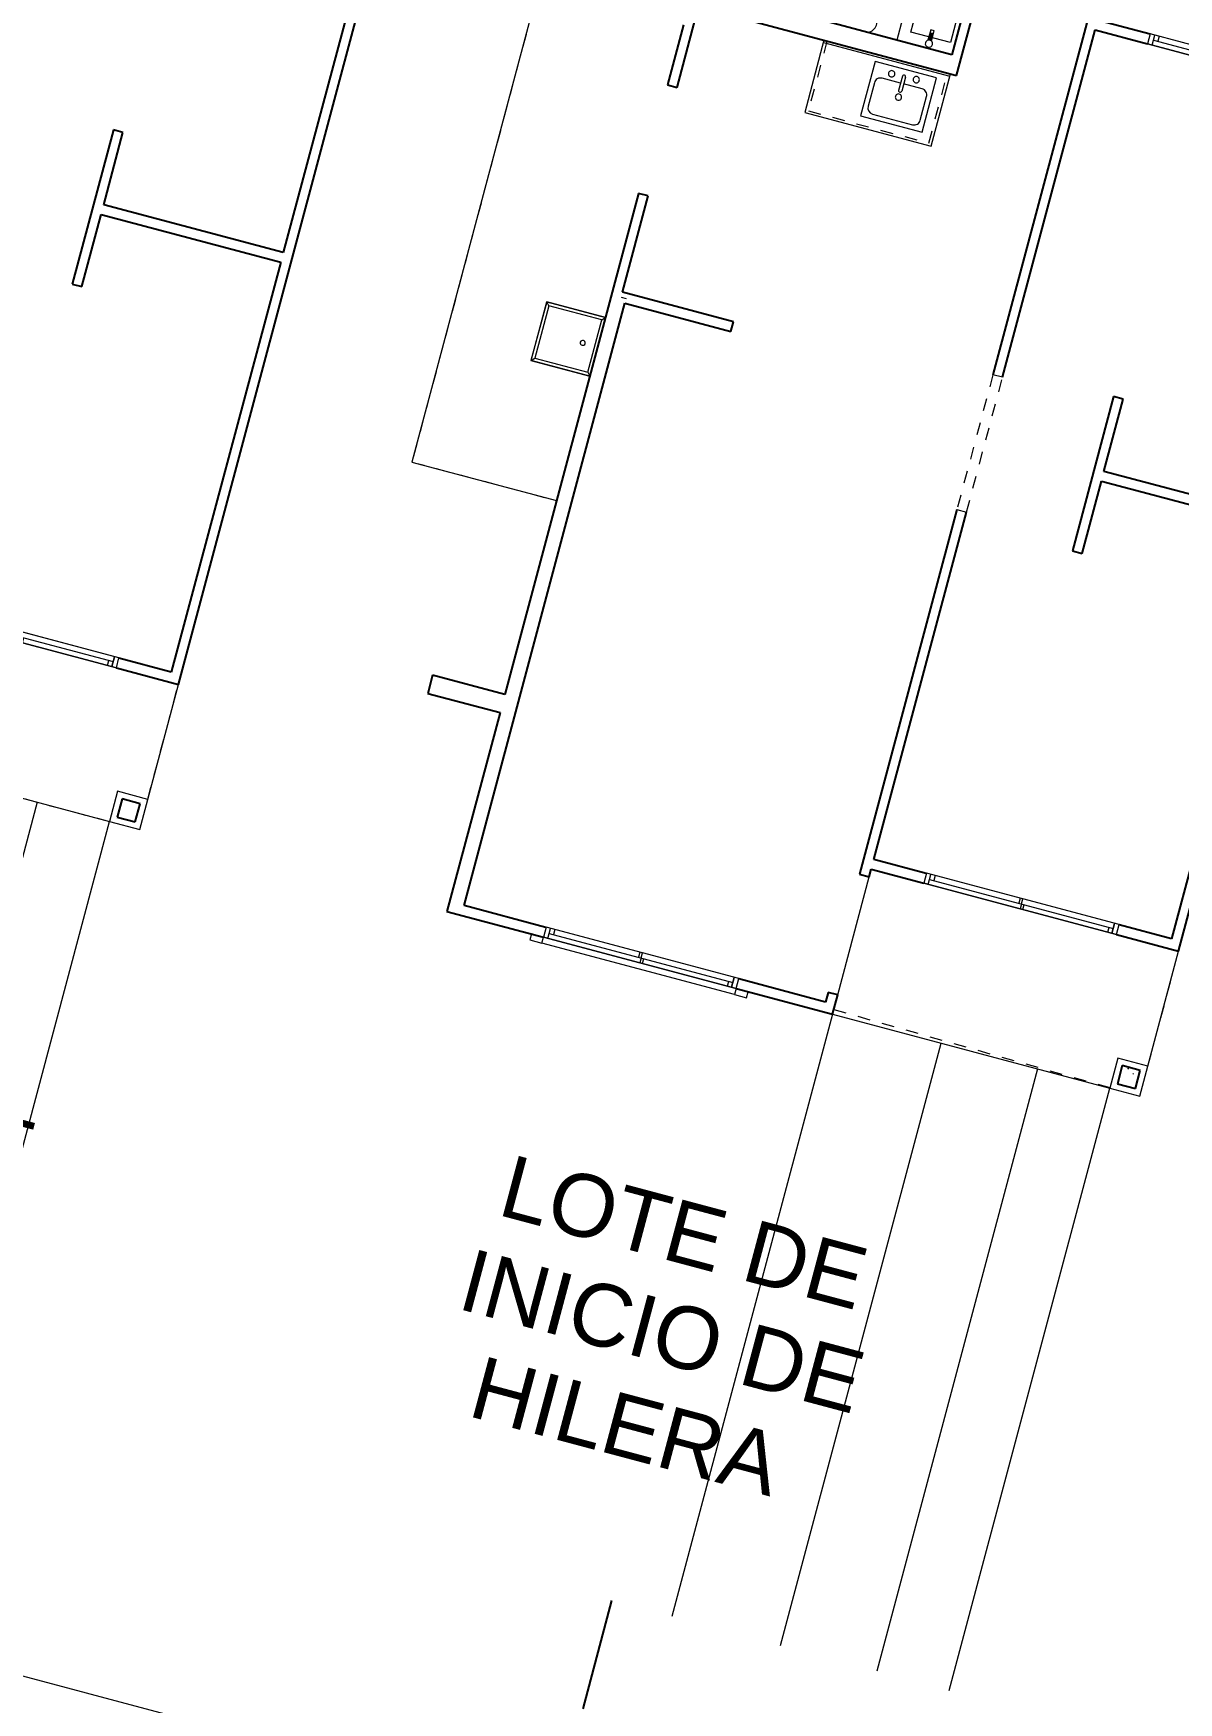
# Model space of a CAD drawing. Header units: metres. Extents: x 689715 to 690980, y 1005284 to 1006835.
# Drawn here: x 690693.04 to 690702.22, y 1005571.6 to 1005584.99 of the extents above; entities that cross this region are included whole.
import ezdxf

# ---------------------------------------------------------------- set-up
doc = ezdxf.new("R2010")
doc.units = ezdxf.units.M
doc.linetypes.add('Dash', pattern=[0.006, 0.003, -0.003])
doc.linetypes.add('Overhead', pattern=[0.00396875, 0.00238125, -0.0015875])
for name, color, linetype, lineweight in [('A-AREA', 250, 'Dash', 9), ('A-COLS', 52, 'Continuous', 9), ('A-DETL-GENF', 92, 'Continuous', 9), ('A-DETL-MEDM', 33, 'Continuous', 18), ('A-FLOR', 250, 'Continuous', 9), ('A-GENM', 13, 'Continuous', 9), ('A-GLAZ', 151, 'Continuous', 9), ('A-WALL', 250, 'Continuous', 9), ('G-ANNO-TEXT', 2, 'Continuous', 9), ('P-SANR-FIXT', 250, 'Continuous', 9), ('Q-CASE', 31, 'Continuous', 9), ('X1$0$A-FLOR', 250, 'Continuous', 9)]:
    doc.layers.add(name, color=color, linetype=linetype, lineweight=lineweight)
doc.layers.add('A-BLDG', color=7, linetype='Continuous')
doc.layers.add('C-CALLE-ACERA', color=8, linetype='Continuous')
doc.styles.add('ARIAL', font='arial.ttf')

# ---------------------------------------------------------------- blocks, each defined once
blk = doc.blocks.new('FRESNO B')
at = {"layer": 'A-FLOR', "color": 141}
blk.add_line((-8.881784197001252e-14, 5.249999999999986), (-8.881784197001252e-14, 6.204096295797726), dxfattribs=at)
blk = doc.blocks.new('Window-Sliding - VENTANA DE 1_60 X 1_20-675561-PLANO CLAVE')
at = {"layer": 'A-GLAZ'}
for p, q in [((0.8003658304546725, 0.03999999999999999), (-0.7996341695453272, 0.03999999999999999)), ((-0.7996341695453272, 0.03999999999999999), (-0.7996341695453272, -0.04254999999902379)), ((-0.7996341695453272, 0.04000000000097636), (0.8003658304546725, 0.04000000000097636)), ((-0.7615341697799087, -0.04254999999902379), (-0.7615341697799087, 0.04000000000097636)), ((-0.7615341697799087, 0.04000000000097636), (-0.7615341697799087, -0.04254999999902379)), ((-0.7266091695452884, 0.04000000000097636), (-0.7266091695452884, -0.001274999999028649)), ((-0.02185916954532734, 0.04000000000097636), (-0.02185916954532734, -0.001274999999028649)), ((0.000365830454672653, -0.001274999999028649), (0.000365830454672653, 0.04000000000097636)), ((0.7622658304671645, 0.04000000000097636), (0.7622658304671645, -0.04254999999902379)), ((0.8003658304546725, -0.04254999999902379), (0.8003658304546725, 0.03999999999999999)), ((-0.7996341695453272, -0.04254999999902379), (0.8003658304546725, -0.04254999999902379)), ((-0.7996341695453272, -0.04254999999902379), (0.8003658304546725, -0.04254999999902379)), ((-0.7996341692992297, -0.04254999999902379), (0.8003658304556447, -0.04254999999902379)), ((0.7622658304671645, -0.001274999999028649), (-0.7615341697799086, -0.001274999999028649)), ((0.000365830454672653, -0.001274999999028649), (0.000365830454672653, -0.04254999999902379)), ((0.02259083045467268, -0.04254999999902379), (0.02259083045467268, -0.001274999999028649)), ((0.7273408304547152, -0.04254999999902379), (0.7273408304547152, -0.001274999999028649))]:
    blk.add_line(p, q, dxfattribs=at)
blk = doc.blocks.new('M_MOLDURA SENCILLA PARA VENTANAS - Type 3-V10-PLANO CLAVE')
at = {"layer": 'A-GENM', "lineweight": 18}
for p, q in [((-0.6750000000000111, 0.09000000000000012), (-0.7750000000000058, 0.09000000000000012)), ((-0.7750000000000058, 0.09000000000000012), (-0.7750000000000058, 0.04000000000000011)), ((-0.7750000000000058, 0.04000000000000011), (-0.6750000000000111, 0.04000000000000011)), ((-0.6750000000000111, 0.04000000000000011), (-0.6750000000000111, 0.09000000000000012)), ((1.024999999999992, 0.09000000000000012), (0.9249999999999889, 0.09000000000000012)), ((0.9249999999999889, 0.09000000000000012), (0.9249999999999889, 0.04000000000000011)), ((0.9249999999999889, 0.04000000000000011), (1.024999999999992, 0.04000000000000011)), ((1.024999999999992, 0.04000000000000011), (1.024999999999992, 0.09000000000000012))]:
    blk.add_line(p, q, dxfattribs=at)
at = {"layer": 'A-GENM'}
blk.add_line((-0.675000000000008, 0.09000000000000001), (0.924999999999992, 0.09000000000000001), dxfattribs=at)
blk = doc.blocks.new('Sink - Utility - 455 mmx455 mm-688411-PLANO CLAVE')
at = {"layer": 'P-SANR-FIXT'}
for p, q in [((0.494128402543429, 0.2444437499999881), (0.006527169486172977, 0.2444437499999881)), ((0.006527169486180016, 0.2436499999999884), (0.4933346525434293, 0.2436499999999884)), ((0.02936875000000625, 0.2174562499999934), (0.006527169486180016, 0.2436499999999884)), ((0.02936875000000625, 0.2174562499999934), (0.02936875000000625, -0.2174562500000077)), ((0.4706312500000136, 0.2174562499999934), (0.02936875000000625, 0.2174562499999934)), ((0.4933346525434293, 0.2436499999999884), (0.4706312500000136, 0.2174562499999934)), ((0.4706312500000136, -0.2174562500000076), (0.4706312500000136, 0.2174562499999934)), ((0.4933346525434293, 0.2436499999999884), (0.4933346525434293, -0.2436500000000057)), ((0.4941284025434291, -0.2444437500000057), (0.4941284025434291, 0.2444437499999881)), ((0.02936875000000625, -0.2174562500000077), (0.006527169486180016, -0.2436500000000057)), ((0.4933346525434293, -0.2436500000000057), (0.006527169486180016, -0.2436500000000057)), ((0.006527169486171747, -0.2444437500000056), (0.4941284025434291, -0.2444437500000056)), ((0.02936875000000625, -0.2174562500000077), (0.4706312500000136, -0.2174562500000077)), ((0.4706312500000136, -0.2174562500000076), (0.4933346525434293, -0.2436500000000057))]:
    blk.add_line(p, q, dxfattribs=at)
for centre, radius, start, end in [((0.1301750000000063, -9.71852056014801e-15), 0.02000000000000002, 90.00000000000084, 269.9999999999999), ((0.1301750000000063, -9.718520560148014e-15), 0.01999999999999999, 89.99999999999997, 269.9999999999994), ((0.1301750000000063, -9.71852056014801e-15), 0.02, 269.9999999999999, 89.99999999999962), ((0.1301750000000063, -9.718520560148014e-15), 0.01999999999999999, 269.9999999999994, 89.9999999999993)]:
    blk.add_arc(centre, radius, start, end, dxfattribs=at)
blk = doc.blocks.new('Asiento de WC con cisterna - Basado en muro _1_ - 700 x 370 mm-V7-PLANO CLAVE')
at = {"layer": 'P-SANR-FIXT'}
for p, q in [((0.08188709035935567, 0.5055635977873038), (0.09421954282716859, 0.493231145319493)), ((0.09421954282716859, 0.493231145319493), (0.1557804571728157, 0.493231145319493)), ((0.1557804571728157, 0.493231145319493), (0.1681124345074399, 0.5055631226541172)), ((-0.02187722138719559, 0.07499999999999994), (-0.02187722138719559, 0.08391989724035026)), ((-0.02187722138719559, 0.07499999999999994), (-0.02187722138719559, 0.08391989724035026)), ((0.2718772213871811, 0.0839198972403314), (0.2718772213871811, 0.07499999999999994)), ((0.2718772213871811, 0.0839198972403314), (0.2718772213871811, 0.07499999999999994))]:
    blk.add_line(p, q, dxfattribs=at)
for centre, radius, start, end in [((0.5000422088294059, 0.4631829594189233), 0.5583911110627031, 156.2031105431048, 204.6060293370741), ((0.5000422088294061, 0.4631829594189232), 0.5583911110627032, 156.2031105431045, 204.6455084719933), ((0.1263906931667725, 0.6279586832031133), 0.1500205755124663, 90.53114040896261, 156.2031105431063), ((0.1263906931667726, 0.627958683203113), 0.1500205755124664, 90.53114040896229, 156.2031105431058), ((0.2155035793955505, 0.5453808393940114), 0.2198801290422032, 135.6026374064219, 189.0939245400835), ((0.1167033178664538, 0.6421242949030073), 0.08160219203835921, 84.16452320228078, 135.6026374064211), ((0.1236093068331425, 0.6279586832032669), 0.1500205755124664, 23.79688945691986, 89.46885958470654), ((0.1236093068331423, 0.6279586832032668), 0.1500205755124665, 23.79688945691951, 89.46885958470611), ((0.1332966821335287, 0.6421242949030073), 0.08160219203835917, 44.39736259357652, 95.8354767977185), ((0.03449642060443201, 0.5453808393940114), 0.2198801290422031, 350.9060754599147, 44.3973625935772), ((-0.2500422088294234, 0.4631829594189235), 0.5583911110627031, 335.3544915280072, 23.79688945691954), ((-0.2500422088294235, 0.4631829594189235), 0.5583911110627032, 335.3939706629263, 23.79688945691991), ((0.1172424294186785, 0.5409189368466328), 0.0499999999999988, 162.8135445182306, 225.0000000000047), ((0.1249996889637568, 0.5385196732527052), 0.05811982397823022, 17.18294614083706, 162.8135445182307), ((0.1327570954481102, 0.5409184617134469), 0.05000000000000183, 314.9999999999996, 17.18294614083711), ((0.1249965700011368, 0.5308938083802591), 0.1282210170177353, 189.0939245400833, 270.0015327010727), ((0.1250034299988457, 0.5308938083802591), 0.1282210170177353, 269.9984672994297, 317.5547232189022), ((0.1250034299988457, 0.5308938083802591), 0.1282210170177355, 317.5547232189018, 350.9060754599144), ((0.0518305911706004, 0.3404140648905677), 0.007829715225314391, 1.272221872585407e-12, 180.0000000000004), ((0.0518305911706004, 0.3404140648905676), 0.007829715225314412, 179.9999999999999, 359.9999999999992), ((0.1997880414132113, 0.3404140648905682), 0.007829715225314409, 7.124442486478279e-13, 180.000000000004), ((0.1997880414132113, 0.3404140648905676), 0.007829715225314452, 179.9999999999995, 1.933777246329818e-12), ((0.0221904505495775, 0.1536969039532579), 0.0825275128411137, 113.1217691630647, 237.7255393616297), ((0.02219045054957754, 0.1536969039532579), 0.08252751284111375, 113.1217691630644, 237.7255393616293), ((0.1249999999999927, -0.08708317119861808), 0.3443382231803591, 66.87823083693358, 113.121769163063), ((0.1249999999982369, -0.08708317119446829), 0.3443382231758532, 112.6568070909436, 113.1217691630658), ((0.1256452486108077, 0.1862915561837395), 0.02088535773801652, 2.544443745170813e-14, 180), ((0.1256452486108077, 0.1862915561837395), 0.02088535773801541, 180, 5.088887490341627e-14), ((0.1249999999989467, -0.08708317120110491), 0.3443382231830575, 66.87823083693642, 67.34319290905344), ((0.2278095494504263, 0.1536969039532501), 0.08252751284111375, 302.2744606383561, 66.87823083693543), ((0.2278095494504263, 0.1536969039532501), 0.08252751284111372, 302.2744606383558, 66.87823083693507)]:
    blk.add_arc(centre, radius, start, end, dxfattribs=at)
blk = doc.blocks.new('M_PONTUS45_2017 - M_PONTUS45_2017-883207-PLANO CLAVE')
at = {"layer": 'A-GENM'}
for p, q in [((0.2279999999999978, 0.5280000000000005), (-0.2280000000000022, 0.5280000000000005)), ((-0.2280000000000022, 0.5280000000000005), (-0.2280000000000022, 0.07500000000000001)), ((-0.1359999999999999, 0.167995535799878), (-0.1359999999999999, 0.4948549201694228)), ((-0.1359999999999994, 0.4948549201694216), (0.1930000000000005, 0.4948549201694216)), ((0.1930000000000005, 0.4948549201694228), (0.1930000000000005, 0.167995535799878)), ((0.1930000000000005, 0.167995535799878), (-0.1359999999999999, 0.167995535799878))]:
    blk.add_line(p, q, dxfattribs=at)
at = {"layer": 'P-SANR-FIXT'}
for p, q in [((0.01334027428635848, 0.2253312500000225), (0.0133402742863582, 0.1390111950436073)), ((0.04366380000000099, 0.2253312500000224), (0.01334027428635848, 0.2253312500000225)), ((0.0221499999999993, 0.1999312500000069), (0.02214999999999903, 0.143680550901422)), ((0.03484999999999897, 0.1999312500000069), (0.0221499999999993, 0.1999312500000069)), ((0.03484999999999869, 0.1436805509014218), (0.03484999999999897, 0.1999312500000069)), ((0.0436638000000007, 0.1392898136295784), (0.04366380000000099, 0.2253312500000224))]:
    blk.add_line(p, q, dxfattribs=at)
for centre, radius, start, end in [((0.02850000000000183, 0.3600363776654815), 0.02717799999999874, 359.9999999999991, 179.9999999999995), ((0.02850000000000183, 0.3600363776654815), 0.02717799999999875, 179.9999999999999, 359.9999999999992), ((0.02850000000000062, 0.1150000000000157), 0.02937509999996869, 359.9999999999992, 179.9999999999995), ((0.02850000000000262, 0.1149999999999975), 0.02937509999998626, 77.51585301925981, 102.4841469807401), ((0.02850000000000062, 0.1150000000000157), 0.0293750999999687, 179.9999999999998, 359.9999999999993)]:
    blk.add_arc(centre, radius, start, end, dxfattribs=at)
blk = doc.blocks.new('M_Opening-Door - 0915 x 2134mm-891380-PLANO CLAVE')
at = {"layer": 'A-DETL-GENF', "linetype": 'Overhead'}
for p, q in [((0.5518113432835852, 0.04000000000000224), (-0.5681886567164147, 0.04000000000000224)), ((-0.5681886567164147, -0.03999999999999618), (0.5518113432835852, -0.03999999999999618))]:
    blk.add_line(p, q, dxfattribs=at)
at = {"layer": 'A-DETL-MEDM'}
for p, q in [((-0.5681886567164147, 0.04000000000000224), (-0.5681886567164147, -0.03999999999999618)), ((0.551811343283585, -0.03999999999999618), (0.551811343283585, 0.04000000000000224))]:
    blk.add_line(p, q, dxfattribs=at)
blk = doc.blocks.new('M_Base Cabinet-Double Door Sink Unit - 105-535934-PLANO CLAVE')
at = {"layer": 'Q-CASE', "linetype": 'Dash'}
for p, q in [((-0.4812622950819733, -6.767919558114955e-17), (-0.4812622950819733, -0.5799999999999997)), ((0.5187377049180263, -0.5799999999999997), (0.5187377049180263, -6.767919558114955e-17)), ((-0.4812622950819733, -0.5799999999999997), (0.5187377049180263, -0.5799999999999997))]:
    blk.add_line(p, q, dxfattribs=at)
blk = doc.blocks.new('Counter Top w Sink Hole - 600mm Depth-798893-PLANO CLAVE')
at = {"layer": 'Q-CASE'}
for p, q in [((-1.200462295081971, 0), (-1.200462295081971, -0.5999999999999998)), ((-0.1504622950819716, -0.5999999999999998), (-0.1504622950819716, 0)), ((-1.200462295081969, -0.01904999999999946), (-0.1504622950819689, -0.01904999999999946)), ((-1.200462295081971, -0.5999999999999998), (-0.1504622950819716, -0.5999999999999998))]:
    blk.add_line(p, q, dxfattribs=at)
blk = doc.blocks.new('Fregadero de cocina - Isla - 510 x 450 mm-V14-PLANO CLAVE')
at = {"layer": 'P-SANR-FIXT'}
for p, q in [((-0.2393107594349382, 0.2273454011136385), (-0.2393107594349382, -0.22265459888635)), ((0.2706892405650619, 0.2273454011136385), (-0.2393107594349382, 0.2273454011136385)), ((0.00298924056506123, 0.1701954011136374), (0.00298924056506123, 0.05314540111363695)), ((0.0283892405650612, 0.1701954011136374), (0.0283892405650612, 0.05314540111363695)), ((0.2706892405650619, -0.22265459888635), (0.2706892405650619, 0.2273454011136386)), ((-0.2012107594349317, 0.06224540111364279), (-0.2012107594349317, -0.1337545988863613)), ((0.002989240565061231, 0.1130454011136345), (-0.1504107594349398, 0.1130454011136345)), ((0.1817892405650552, 0.1130454011136363), (0.02838924056506121, 0.1130454011136363)), ((0.2325892405650642, -0.1337545988863628), (0.2325892405650642, 0.06224540111362735)), ((-0.2393107594349382, -0.22265459888635), (0.2706892405650619, -0.22265459888635)), ((-0.1504107594349319, -0.1845545988863609), (0.1817892405650662, -0.1845545988863609))]:
    blk.add_line(p, q, dxfattribs=at)
for centre, radius, start, end in [((-0.08591075943493846, 0.1671166075596429), 0.0254000000000002, 359.9999999999996, 179.9999999999998), ((-0.08591075943493846, 0.1671166075596429), 0.02540000000000019, 180.0000000000001, 3.562221243239139e-13), ((0.01568924056506121, 0.1701954011136374), 0.0127, 359.9999999999996, 179.9999999999999), ((0.1172892405650611, 0.172313332320954), 0.02540000000000013, 359.9999999999996, 179.9999999999998), ((0.1172892405650611, 0.172313332320954), 0.02540000000000013, 180.0000000000001, 3.562221243239139e-13), ((-0.1504107594349399, 0.06224540111364263), 0.05079999999999229, 89.99999999999994, 180), ((0.01568924056506129, -5.66033779171555e-17), 0.02539999999999978, 359.9999999999996, 179.9999999999998), ((0.01568924056506129, -5.586524424723636e-17), 0.02539999999999978, 180.0000000000001, 3.053332494204976e-13), ((0.01568924056506121, 0.05314540111363695), 0.01269999999999997, 180, 5.088887490341627e-14), ((0.1817892405650552, 0.06224540111362734), 0.05080000000000862, 359.9999999999996, 90.00000000000006), ((-0.150410759434932, -0.1337545988863612), 0.05079999999999975, 179.9999999999997, 269.9999999999994), ((0.1817892405650661, -0.1337545988863628), 0.05079999999999806, 269.9999999999996, 2.544443745170813e-14)]:
    blk.add_arc(centre, radius, start, end, dxfattribs=at)
blk = doc.blocks.new('M_Rectangular Column - 25X25-664251-PLANO CLAVE')
at = {"layer": 'A-COLS'}
for p, q in [((0.1250000000000005, 0.1250000000000036), (-0.1249999999999997, 0.1250000000000036)), ((-0.1249999999999997, 0.1250000000000036), (-0.1249999999999997, -0.1249999999999954)), ((0.1250000000000005, -0.1249999999999954), (0.1250000000000005, 0.1250000000000036)), ((-0.1249999999999997, -0.1249999999999954), (0.1250000000000005, -0.1249999999999954))]:
    blk.add_line(p, q, dxfattribs=at)
blk = doc.blocks.new('FRESNO A')
at = {"layer": 'A-COLS'}
h = blk.add_hatch(dxfattribs=at)
h.set_pattern_fill('FP_2', color=141, style=0, pattern_type=2)
h.set_pattern_definition([(49.99999999999999, (-60.87647028818293, 7.224945734754492), (0.4556770199074901, -0.04034170953528002), [0.048, -0.524]), (355, (-60.87647028818293, 7.224945734754492), (-0.08772022844793115, 0.4774622095213848), [0.038, -0.419]), (100.451, (-60.83847028818293, 7.221945734754492), (0.3676563626281205, 0.4379563894031687), [0.04, -0.445]), (46.184, (-60.87647028818293, 7.351945734754494), (0.6776120746636465, -0.1055219231725278), [0.071, -0.7859999999999999]), (96.63599999999998, (-60.82047028818293, 7.342945734754494), (0.5934750727977501, 0.618727999986832), [0.06099999999999998, -0.6679999999999996]), (351.184, (-60.87647028818293, 7.351945734754494), (0.5937771062446777, 0.6183015025856697), [0.057, -0.629]), (21, (-60.81347028818293, 7.319945734754491), (0.3789860528217545, -0.256200257155582), [0.048, -0.524]), (326, (-60.81347028818293, 7.319945734754491), (0.1547564319647091, 0.4601254685034858), [0.038, -0.419]), (71.45100000000001, (-60.78147028818293, 7.29894573475449), (0.5338849710407494, 0.2048019474927379), [0.04, -0.445]), (37.50000000000001, (-60.87647028818293, 7.224945734754492), (0.007874588010895286, 0.2114993873836487), [0.008, -0.406, 0.008, -0.417, -0.421]), (37.50000000000001, (-60.87647028818293, 7.224945734754492), (0.007874588010895286, 0.2114993873836487), [-0.8390000000000001, 0.008, -0.412]), (7.499999999999999, (-60.87647028818293, 7.224945734754492), (0.1666766369180628, 0.2509021695914251), [0.008, -0.234, 0.008, -0.396, -0.16]), (7.499999999999999, (-60.87647028818293, 7.224945734754492), (0.1666766369180628, 0.2509021695914251), [-0.647, 0.008, -0.152]), (327.5, (-61.01847028818293, 7.224945734754492), (0.3392980184879484, -0.01458953906577559), [0.008, -0.15, 0.008, -0.487, -0.657]), (327.5, (-61.01847028818293, 7.224945734754492), (0.3392980184879484, -0.01458953906577559), [-0.654, 0.008, -0.649]), (317.5, (-61.08147028818293, 7.224945734754492), (0.3702240791281796, 0.06358562128100498), [0.008, -0.198, 0.008, -0.321, -0.467]), (317.5, (-61.08147028818293, 7.224945734754492), (0.3702240791281796, 0.06358562128100498), [-0.535, 0.008, -0.458])])
h.paths.add_polyline_path([(7.100000000000065, 5.050000000000033), (7.250000000000085, 5.050000000000033), (7.250000000000085, 5.200000000000031), (7.100000000000065, 5.200000000000031), (7.100000000000065, 5.05739130434803)], flags=0)
at = {"layer": 'A-AREA', "color": 141}
for p, q in [((0.3499999999999375, 12.3600000000001), (0.3499999999999233, 8.410000000000096)), ((0.3499999999999233, 8.410000000000096), (1.549999999999855, 8.410000000000089)), ((7.299999999999997, 5.250000000000036), (7.299999999999997, 6.204096295797761)), ((4.749999999999915, 5.039382239382341), (7.049999999999997, 5.003861003861097))]:
    blk.add_line(p, q, dxfattribs=at)
at = {"layer": 'A-COLS', "color": 141, "lineweight": 25}
for p, q in [((7.25, 5.200000000000038), (7.099999999999994, 5.200000000000038)), ((7.099999999999994, 5.200000000000038), (7.099999999999994, 5.050000000000033)), ((7.25, 5.050000000000033), (7.25, 5.200000000000038)), ((7.099999999999994, 5.050000000000033), (7.25, 5.050000000000033))]:
    blk.add_line(p, q, dxfattribs=at)
at = {"layer": 'A-FLOR', "color": 141}
for p, q in [((0.3499999999999375, 12.36000000000009), (0.3499999999999375, 8.410000000000096)), ((0.3499999999999375, 8.410000000000096), (1.549999999999912, 8.410000000000096)), ((7.299999999999898, 5.250000000000036), (7.299999999999898, 6.204096295797775)), ((4.749999999999915, 5.160048147898884), (4.749999999999915, 6.140048147898938)), ((4.749999999999915, 5.000000000000099), (7.049999999999997, 5.000000000000099))]:
    blk.add_line(p, q, dxfattribs=at)
at = {"layer": 'A-WALL', "color": 141, "lineweight": 25}
for p, q in [((3.689999999999898, 13.17000000000008), (3.689999999999912, 12.68000000000008)), ((3.769999999999897, 12.53000000000008), (3.769999999999897, 13.17000000000008)), ((5.185000000000002, 13.25000000000011), (4.66999999999986, 13.25000000000011)), ((4.66999999999986, 13.25000000000011), (4.66999999999986, 10.28681119365349)), ((4.749999999999858, 13.17000000000011), (5.185000000000002, 13.1700000000001)), ((4.749999999999858, 10.28681119365349), (4.749999999999858, 13.17000000000011)), ((3.689999999999898, 12.68000000000008), (2.10174999999991, 12.68000000000008)), ((1.629999999999868, 12.53000000000009), (3.769999999999897, 12.53000000000008)), ((1.629999999999868, 11.86000000000008), (1.629999999999868, 12.53000000000009)), ((7.299999999999912, 6.204096295797761), (7.299999999999912, 12.53000000000015)), ((1.549999999999883, 12.35998642538004), (1.549999999999855, 11.86000000000008)), ((1.549999999999855, 11.86000000000008), (1.629999999999868, 11.86000000000008)), ((1.549999999999855, 10.96000000000008), (1.549999999999855, 6.800000000000097)), ((1.629999999999868, 10.96000000000008), (1.549999999999855, 10.96000000000008)), ((1.629999999999853, 10.16000000000008), (1.629999999999868, 10.96000000000008)), ((5.729999999999933, 10.36681119365348), (5.649999999999892, 10.36681119365349)), ((5.649999999999892, 10.36681119365349), (5.649999999999935, 9.086811193653489)), ((5.729999999999933, 9.766811193653481), (5.729999999999933, 10.36681119365348)), ((2.549999999999855, 10.16000000000007), (1.629999999999868, 10.16000000000008)), ((1.66999999999986, 10.08000000000008), (2.549999999999855, 10.08000000000008)), ((1.66999999999986, 5.080000000000098), (1.66999999999986, 10.08000000000008)), ((2.549999999999855, 10.08000000000008), (2.549999999999855, 10.16000000000007)), ((7.219999999999914, 9.766811193653474), (5.729999999999933, 9.766811193653481)), ((5.729999999999933, 9.086811193653489), (5.729999999999933, 9.686811193653476)), ((5.729999999999933, 9.686811193653476), (7.219999999999914, 9.686811193653476)), ((7.219999999999914, 9.686811193653476), (7.219999999999914, 6.28409629579776)), ((4.669999999999916, 9.166811193653494), (4.669999999999916, 6.140048147898931)), ((4.749999999999915, 6.284096295797767), (4.749999999999915, 9.166811193653494)), ((5.649999999999935, 9.086811193653489), (5.729999999999933, 9.086811193653489)), ((1.549999999999855, 6.800000000000097), (0.9499999999998607, 6.800000000000104)), ((0.9499999999998607, 6.800000000000104), (0.9499999999998607, 6.650000000000098)), ((0.9499999999998607, 6.650000000000098), (1.549999999999855, 6.650000000000098)), ((1.549999999999855, 6.650000000000098), (1.549999999999855, 5.000000000000099)), ((5.184999999999917, 6.284096295797767), (4.749999999999915, 6.284096295797767)), ((4.749999999999915, 6.204096295797761), (5.184999999999917, 6.204096295797761)), ((4.749999999999915, 6.140048147898931), (4.749999999999915, 6.204096295797768)), ((7.219999999999914, 6.28409629579776), (6.784999999999926, 6.28409629579776)), ((6.784999999999926, 6.204096295797761), (7.299999999999912, 6.204096295797761)), ((4.669999999999916, 6.140048147898931), (4.749999999999915, 6.140048147898931)), ((4.669999999999916, 5.160048147898941), (4.669999999999916, 5.080000000000098)), ((4.749999999999915, 5.160048147898941), (4.669999999999916, 5.160048147898941)), ((4.749999999999915, 5.000000000000099), (4.749999999999915, 5.160048147898941)), ((1.549999999999855, 5.000000000000099), (2.349999999999866, 5.000000000000099)), ((2.349999999999866, 5.080000000000098), (1.66999999999986, 5.080000000000098)), ((4.669999999999916, 5.080000000000098), (3.949999999999861, 5.080000000000098)), ((3.949999999999861, 5.000000000000099), (4.749999999999915, 5.000000000000099))]:
    blk.add_line(p, q, dxfattribs=at)
at = {"layer": 'A-WALL', "color": 141}
blk.add_line((1.629999999999868, 10.12000000000008), (1.669999999999874, 10.12000000000008), dxfattribs=at)
at = {"layer": 'X1$0$A-FLOR', "color": 141}
for p, q in [((4.749999999999901, 5.000000000000007), (4.749999999999901, -2.131628207280301e-14)), ((5.649999999999892, -2.131628207280301e-14), (5.649999999999892, 5.000000000000007)), ((6.449999999999989, 5.000000000000014), (6.449999999999989, -7.105427357601002e-15)), ((7.049999999999983, -7.105427357601002e-15), (7.049999999999983, 5.000000000000014)), ((-1.250000000000242, -1.800000000000004), (7.800000000000026, -1.800000000000011))]:
    blk.add_line(p, q, dxfattribs=at)
at = {"layer": 'A-COLS', "color": 141}
blk.add_blockref('M_Rectangular Column - 25X25-664251-PLANO CLAVE', (7.174999999999997, 5.125000000000028), dxfattribs=at)
at = {"layer": 'A-GENM', "color": 141}
blk.add_blockref('M_PONTUS45_2017 - M_PONTUS45_2017-883207-PLANO CLAVE', (3.461999999999904, 12.60500000000008), dxfattribs=at)
for name, p, rotation in [('M_Opening-Door - 0915 x 2134mm-891380-PLANO CLAVE', (4.709999999999923, 9.718622536937076), 269.9999999999999), ('M_MOLDURA SENCILLA PARA VENTANAS - Type 3-V10-PLANO CLAVE', (3.274999999999849, 5.040000000000099), 180)]:
    blk.add_blockref(name, p, dxfattribs=dict(at, rotation=rotation))
at = {"layer": 'A-GLAZ', "color": 141, "rotation": 180}
for p in [(5.985365830454683, 13.2100000000001), (5.985365830454597, 6.24409629579776), (3.150365830454533, 5.040000000000099)]:
    blk.add_blockref('Window-Sliding - VENTANA DE 1_60 X 1_20-675561-PLANO CLAVE', p, dxfattribs=at)
at = {"layer": 'P-SANR-FIXT', "color": 141}
for name, p in [('Asiento de WC con cisterna - Basado en muro _1_ - 700 x 370 mm-V7-PLANO CLAVE', (2.7349999999999, 12.60500000000008)), ('Fregadero de cocina - Isla - 510 x 450 mm-V14-PLANO CLAVE', (3.349310759434829, 12.24265459888645))]:
    blk.add_blockref(name, p, dxfattribs=at)
at = {"layer": 'P-SANR-FIXT', "color": 141, "rotation": 180}
blk.add_blockref('Sink - Utility - 455 mmx455 mm-688411-PLANO CLAVE', (1.556527169486046, 9.686350000000076), dxfattribs=at)
at = {"layer": 'Q-CASE', "color": 141}
for name, p in [('Counter Top w Sink Hole - 600mm Depth-798893-PLANO CLAVE', (3.870462295081865, 12.53000000000009)), ('M_Base Cabinet-Double Door Sink Unit - 105-535934-PLANO CLAVE', (3.176262295081855, 12.53000000000009))]:
    blk.add_blockref(name, p, dxfattribs=at)
at = {"layer": 'G-ANNO-TEXT', "color": 141, "char_height": 0.5, "attachment_point": 1, "style": 'ARIAL'}
for s, insert, width in [('LOTE DE ', (2.55483552264559, 3.253583899203583), 3.142615), ('INICIO DE ', (2.435773022645591, 2.443297440870246), 3.447256249999999), ('HILERA', (2.740043855978925, 1.633010982536909), 2.501265)]:
    blk.add_mtext(s, dxfattribs=dict(at, insert=insert, width=width))
blk = doc.blocks.new('FRESNO C')
at = {"layer": 'A-AREA', "color": 141}
for p, q in [((7.300000000000068, 5.250000000000028), (7.300000000000068, 6.204096295797683)), ((4.749999999999972, 5.000000000000014), (7.050000000000239, 5.000000000000014))]:
    blk.add_line(p, q, dxfattribs=at)
at = {"layer": 'A-COLS', "color": 141, "lineweight": 25}
for p, q in [((7.250000000000242, 5.200000000000031), (7.10000000000025, 5.200000000000031)), ((7.10000000000025, 5.200000000000031), (7.10000000000025, 5.050000000000026)), ((7.250000000000242, 5.050000000000026), (7.250000000000242, 5.200000000000031)), ((7.10000000000025, 5.050000000000026), (7.250000000000242, 5.050000000000026))]:
    blk.add_line(p, q, dxfattribs=at)
at = {"layer": 'A-FLOR', "color": 141}
for p, q in [((7.300000000000068, 5.250000000000028), (7.300000000000068, 6.204096295797683)), ((4.749999999999986, 5.000000000000028), (7.050000000000239, 5.000000000000028))]:
    blk.add_line(p, q, dxfattribs=at)
at = {"layer": 'A-WALL', "color": 141, "lineweight": 25}
for p, q in [((7.220000000000084, 13.17000000000003), (7.220000000000084, 9.766811193653396)), ((7.300000000000068, 6.204096295797683), (7.300000000000068, 13.25000000000001)), ((5.650000000000006, 10.3668111936534), (5.650000000000006, 9.086811193653418)), ((5.730000000000004, 10.3668111936534), (5.650000000000006, 10.3668111936534)), ((5.730000000000004, 9.766811193653396), (5.730000000000004, 10.3668111936534)), ((7.220000000000084, 9.766811193653396), (5.730000000000004, 9.766811193653396)), ((5.730000000000004, 9.086811193653418), (5.730000000000018, 9.686811193653412)), ((5.730000000000004, 9.686811193653412), (7.220000000000084, 9.686811193653398)), ((7.220000000000084, 9.686811193653398), (7.220000000000056, 6.284096295797681)), ((5.650000000000006, 9.086811193653418), (5.730000000000004, 9.086811193653418)), ((7.220000000000056, 6.284096295797681), (6.785000000000025, 6.284096295797681)), ((6.785000000000025, 6.204096295797683), (7.300000000000068, 6.204096295797683))]:
    blk.add_line(p, q, dxfattribs=at)
at = {"layer": 'X1$0$A-FLOR', "color": 141}
for p, q in [((6.449999999999903, 5.000000000000014), (6.449999999999918, -1.4210854715202e-14)), ((7.049999999999898, -1.4210854715202e-14), (7.049999999999898, 5.000000000000014))]:
    blk.add_line(p, q, dxfattribs=at)
at = {"layer": 'A-COLS', "color": 141}
blk.add_blockref('M_Rectangular Column - 25X25-664251-PLANO CLAVE', (7.175000000000239, 5.125000000000014), dxfattribs=at)
at = {"layer": 'A-GLAZ', "color": 141, "rotation": 180}
blk.add_blockref('Window-Sliding - VENTANA DE 1_60 X 1_20-675561-PLANO CLAVE', (5.985365830454697, 6.244096295797689), dxfattribs=at)
at = {"layer": 'G-ANNO-TEXT', "color": 141, "insert": (1.9567540048578, 2.953583899203593), "char_height": 0.5, "width": 5.2911375, "attachment_point": 1, "style": 'ARIAL'}
blk.add_mtext('LOTE DE FINAL ', dxfattribs=at)

msp = doc.modelspace()

# ---------------------------------------------------------------- linework, layer by layer
at = {"layer": 'C-CALLE-ACERA', "linetype": 'Continuous', "ltscale": 5}
msp.add_line((690697.6748929824, 1005572.422264507), (690697.4429589005, 1005571.552666496), dxfattribs=at)

# ---------------------------------------------------------------- block references
at = {"layer": 'A-BLDG'}
for name, p, rotation in [('FRESNO C', (690685.5487886524, 1005575.656471326), 345.066691336882), ('FRESNO A', (690693.5684438655, 1005573.51751592), 345.066691336882), ('FRESNO B', (690700.6218755601, 1005571.636265981), 345.0663971945302)]:
    msp.add_blockref(name, p, dxfattribs=dict(at, rotation=rotation))

doc.saveas('drawing.dxf')
